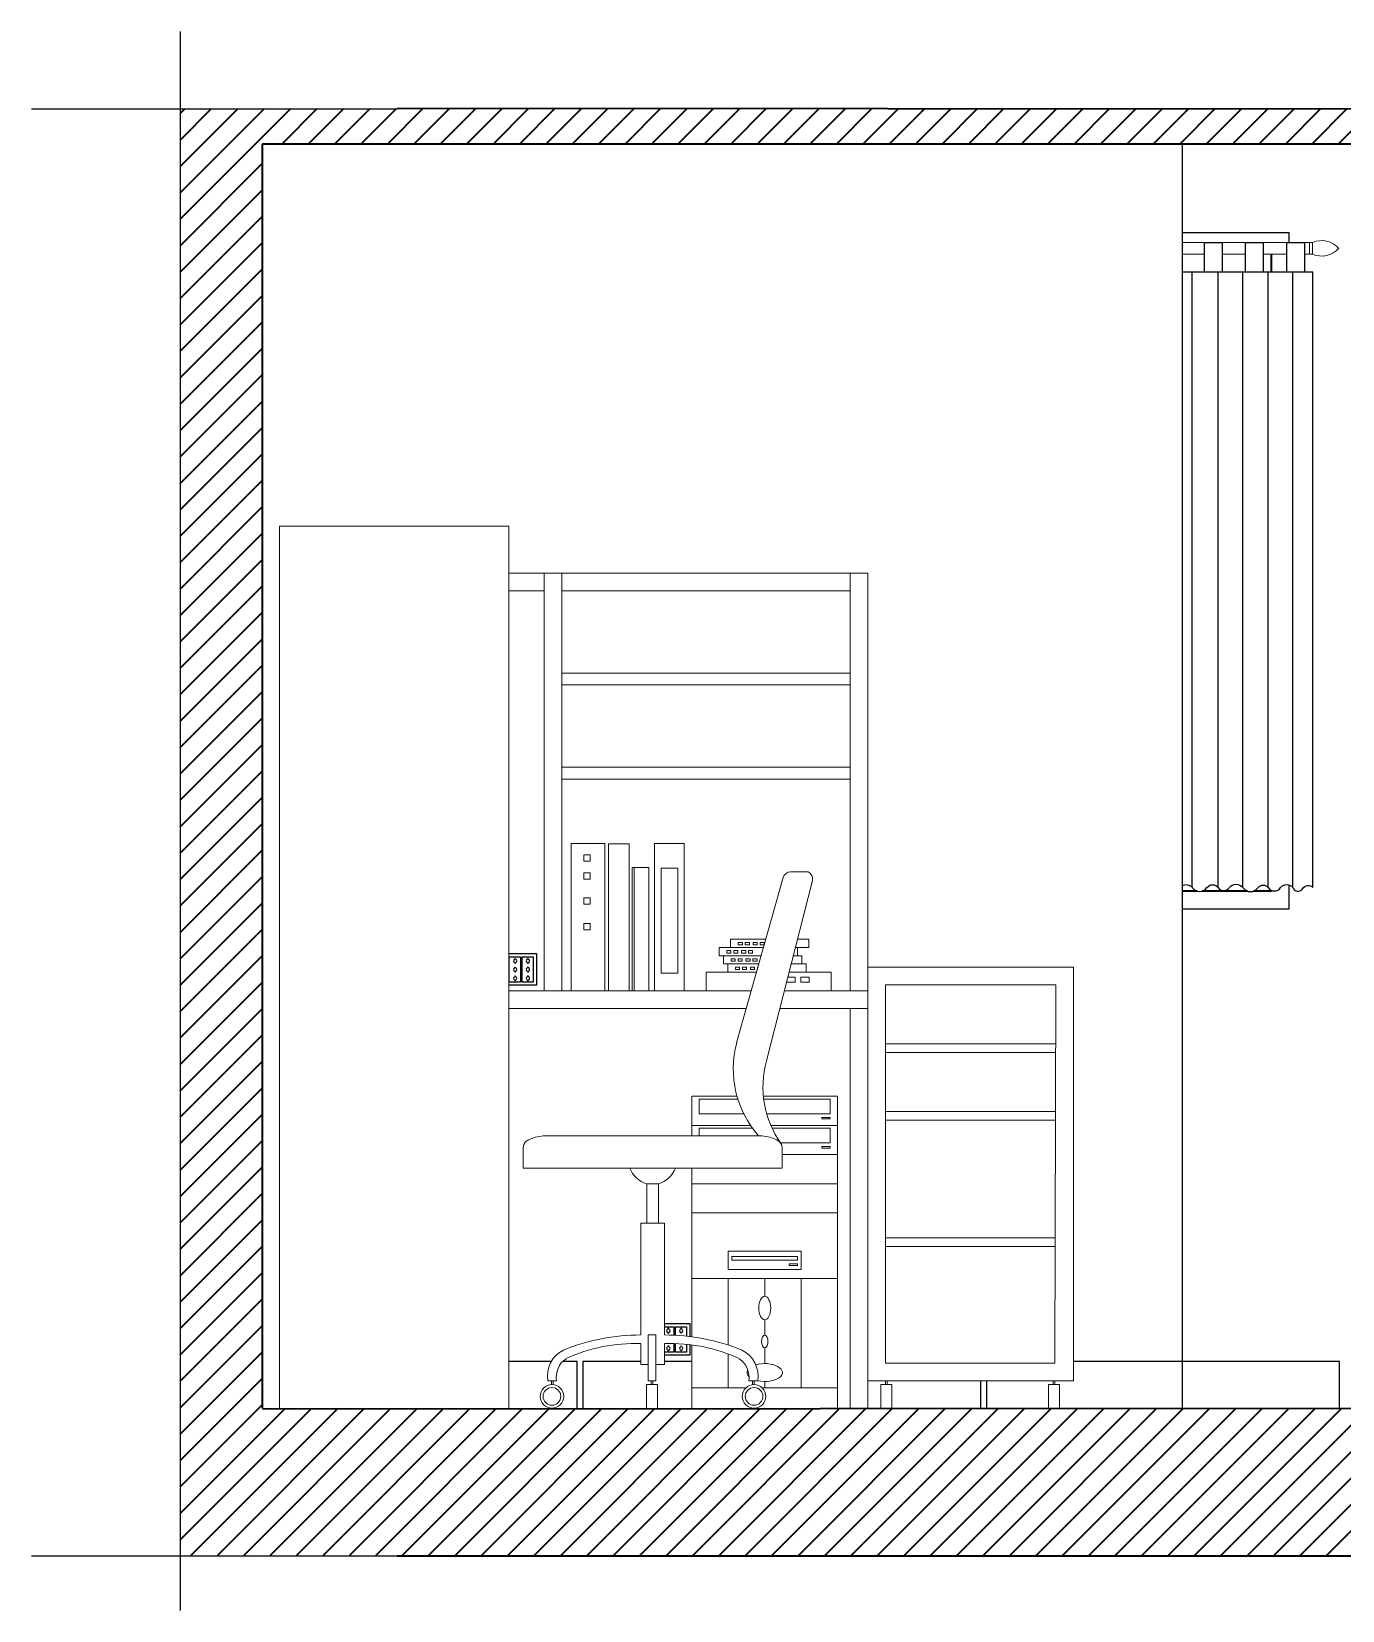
# Model space of a CAD drawing. Header units: millimetres. Extents: x 743 to 1845, y 1149 to 2111.
# Drawn here: x 742.9 to 965.7, y 1842.7 to 2111.1 of the extents above; entities that cross this region are included whole.
import ezdxf

# ---------------------------------------------------------------- set-up
doc = ezdxf.new("R2010")
doc.units = ezdxf.units.MM
for name, color, linetype, lineweight in [('arredo', 8, 'Continuous', 18), ('finestre', 130, 'Continuous', 35), ('MURI', 7, 'Continuous', 35), ('muri sottili', 161, 'Continuous', 25)]:
    doc.layers.add(name, color=color, linetype=linetype, lineweight=lineweight)
for name, color, linetype in [('IMPIANTO', 2, 'Continuous'), ('linee tratteggio', 6, 'Continuous'), ('pavimento', 51, 'Continuous'), ('tessuti', 31, 'Continuous')]:
    doc.layers.add(name, color=color, linetype=linetype)

msp = doc.modelspace()

# ---------------------------------------------------------------- hatches: boundary and pattern name
at = {"layer": 'MURI'}
h = msp.add_hatch(dxfattribs=at)
h.set_pattern_fill('ANSI31', color=256)
h.paths.add_polyline_path([(1082.12, 2098.07), (1068.12, 2098.07), (768.12, 2098.07), (768.12, 1852.14), (1082.12, 1852.14)])
h.paths.add_polyline_path([(782.12, 2092.08), (968.34, 2092.08), (1068.12, 2092.08), (1068.12, 1877.14), (948.42, 1877.06), (782.12, 1877.12)], flags=16)
h.paths.add_polyline_path([(824.02, 2019.07), (885.02, 2019.07), (885.02, 1952.07), (920.02, 1952.07), (920.02, 1885.06), (938.5, 1885.06), (938.5, 2076.97), (956.67, 2076.97), (956.67, 1962.02), (938.5, 1962.02), (938.5, 1885.06), (920.02, 1885.06), (920.02, 1881.75), (916.85, 1881.75), (916.85, 1881.11), (916.55, 1881.11), (916.55, 1881.75), (888.35, 1881.75), (888.35, 1881.11), (888.05, 1881.11), (888.05, 1881.75), (885.02, 1881.75), (885.02, 1884.75), (885.02, 1945.07), (870.09, 1945.07), (867.8, 1936.16, 0.092092), (867.28, 1930.14), (879.9, 1930.14), (879.9, 1880.56), (867.07, 1880.56, -0.206257), (867.7, 1879.11, -1), (863.7, 1879.11, -0.206257), (864.32, 1880.56), (855.11, 1880.56), (855.11, 1885.06), (850.45, 1885.06), (850.45, 1884.53), (848.98, 1884.53), (848.98, 1881.75), (848.51, 1881.75), (848.51, 1881.11), (848.21, 1881.11), (848.21, 1881.75), (847.72, 1881.75), (847.72, 1884.53), (846.45, 1884.53), (846.45, 1888.07, 0.11959), (833.73, 1885.52, 0.29308), (832.13, 1881.75), (831.54, 1881.75), (831.54, 1881.1, -0.385447), (833.34, 1879.11, -1), (829.34, 1879.11, -0.399359), (831.24, 1881.11), (831.24, 1881.75), (830.65, 1881.75, -0.178788), (831.22, 1885.06), (824.02, 1885.06), (824.02, 1948.07)], flags=0)
edge = h.paths.add_edge_path(flags=0)
edge.add_ellipse((851.12, 1887.28), major_axis=(0, 0.408), ratio=0.372094, start_angle=310.5764, end_angle=409.2284, ccw=False)
edge.add_ellipse((851.12, 1887.28), major_axis=(0, 0.408), ratio=0.372094, start_angle=489.6077, end_angle=590.5876, ccw=False)
edge.add_line((850.92, 1886.63), (851.32, 1886.63))
edge.add_ellipse((851.12, 1887.28), major_axis=(0, 0.408), ratio=0.372094, start_angle=489.6077, end_angle=590.5876, ccw=False)
edge = h.paths.add_edge_path(flags=0)
edge.add_line((833.02, 1948.07), (833.02, 2016.07))
edge.add_line((833.02, 2016.07), (882.02, 2016.07))
edge.add_line((882.02, 2016.07), (882.02, 1984.07))
edge.add_line((882.02, 1984.07), (833.02, 1984.07))
edge.add_line((833.02, 1984.07), (833.02, 1950.07))
edge.add_line((833.02, 1950.07), (833.02, 1948.07))
edge.add_line((833.02, 1948.07), (834.58, 1948.07))
edge.add_line((834.58, 1948.07), (834.58, 1973.1))
edge.add_line((834.58, 1973.1), (840.35, 1973.1))
edge.add_line((840.35, 1973.1), (840.35, 1948.07))
edge.add_line((840.35, 1948.07), (840.96, 1948.07))
edge.add_line((840.96, 1948.07), (840.96, 1973.06))
edge.add_line((840.96, 1973.06), (843.39, 1973.06))
edge.add_line((843.39, 1973.06), (844.46, 1973.06))
edge.add_line((844.46, 1973.06), (844.46, 1948.07))
edge.add_line((844.46, 1948.07), (844.97, 1948.07))
edge.add_line((844.97, 1948.07), (844.97, 1969.01))
edge.add_line((844.97, 1969.01), (847.81, 1969.01))
edge.add_line((847.81, 1969.01), (847.81, 1948.07))
edge.add_line((847.81, 1948.07), (848.77, 1948.07))
edge.add_line((848.77, 1948.07), (848.77, 1973.08))
edge.add_line((848.77, 1973.08), (853.81, 1973.08))
edge.add_line((853.81, 1973.08), (853.81, 1948.07))
edge.add_line((853.81, 1948.07), (857.53, 1948.07))
edge.add_line((857.53, 1948.07), (857.53, 1951.24))
edge.add_line((857.53, 1951.24), (861.24, 1951.24))
edge.add_line((861.24, 1951.24), (861.24, 1952.63))
edge.add_line((861.24, 1952.63), (860.49, 1952.63))
edge.add_line((860.49, 1952.63), (860.49, 1954.03))
edge.add_line((860.49, 1954.03), (859.75, 1954.03))
edge.add_line((859.75, 1954.03), (859.75, 1955.42))
edge.add_line((859.75, 1955.42), (861.7, 1955.42))
edge.add_line((861.7, 1955.42), (861.7, 1956.82))
edge.add_line((861.7, 1956.82), (867.69, 1956.82))
edge.add_line((867.69, 1956.82), (866.26, 1951.7))
edge.add_line((866.26, 1951.7), (866.26, 1951.24))
edge.add_line((866.26, 1951.24), (866.13, 1951.24))
edge.add_line((866.13, 1951.24), (862.74, 1939.19))
edge.add_arc((879.22, 1934.76), 17.06, 164.9387, 221.6202)
edge.add_spline(control_points=[(866.47, 1923.42), (867.66, 1923.42), (869.49, 1923.09), (870.18, 1922.21)], knot_values=[0.131705, 0.131705, 0.131705, 0.131705, 35.734275, 35.734275, 35.734275, 35.734275], degree=3, periodic=0)
edge.add_line((870.18, 1922.21), (870.32, 1922.21))
edge.add_spline(control_points=[(870.18, 1922.21), (870.35, 1921.98), (870.45, 1921.72), (870.45, 1921.42)], knot_values=[35.734275, 35.734275, 35.734275, 35.734275, 44.72136, 44.72136, 44.72136, 44.72136], degree=3, periodic=0)
edge.add_line((870.45, 1921.42), (870.45, 1917.92))
edge.add_line((870.45, 1917.92), (855.11, 1917.92))
edge.add_line((855.11, 1917.92), (855.11, 1899.15))
edge.add_line((855.11, 1899.15), (867.51, 1899.15))
edge.add_line((867.51, 1899.15), (867.51, 1896.14))
edge.add_ellipse((867.51, 1894.13), major_axis=(0, 2.01), ratio=0.507678, start_angle=180, end_angle=360, ccw=False)
edge.add_line((867.51, 1892.12), (867.51, 1889.52))
edge.add_ellipse((867.51, 1888.44), major_axis=(0, 1.08), ratio=0.507678, start_angle=180, end_angle=360, ccw=False)
edge.add_line((867.51, 1887.36), (867.51, 1884.69))
edge.add_ellipse((867.51, 1883.16), major_axis=(-3.01, 0), ratio=0.507678, start_angle=450, end_angle=630, ccw=False)
edge.add_ellipse((867.51, 1883.16), major_axis=(-3.01, 0), ratio=0.507678, start_angle=427.4683, end_angle=450, ccw=False)
edge.add_line((866.36, 1881.75), (864.78, 1881.75))
edge.add_arc((861.04, 1882.38), 3.8, 350.4154, 361.1804)
edge.add_ellipse((867.51, 1883.16), major_axis=(-3.01, 0), ratio=0.507678, start_angle=342.9096, end_angle=387.375, ccw=False)
edge.add_arc((861.04, 1882.38), 3.8, 18.9235, 55.7547)
edge.add_arc((851.56, 1860.59), 27.51, 65.0239, 84.4402)
edge.add_line((854.22, 1887.96), (854.22, 1886.63))
edge.add_line((854.22, 1886.63), (852.32, 1886.63))
edge.add_line((852.32, 1886.63), (852.32, 1888.08))
edge.add_arc((851.56, 1860.59), 27.51, 65.0239, 88.4047, ccw=False)
edge.add_arc((861.04, 1882.38), 3.8, -9.5846, 55.7547, ccw=False)
edge.add_line((864.78, 1881.75), (865.21, 1881.75))
edge.add_line((865.21, 1881.75), (865.74, 1881.75))
edge.add_line((865.74, 1881.75), (866.35, 1881.75))
edge.add_arc((861.31, 1882.45), 5.09, 352.1065, 423.2188)
edge.add_arc((850.58, 1855.15), 34.4, 67.7484, 90.2127)
edge.add_line((850.45, 1889.55), (850.45, 1908.53))
edge.add_line((850.45, 1908.53), (847.45, 1908.53))
edge.add_line((847.45, 1908.53), (847.45, 1915.26))
edge.add_arc((848.74, 1919.52), 4.45, 200.9929, 253.1305, ccw=False)
edge.add_line((844.59, 1917.92), (826.45, 1917.92))
edge.add_line((826.45, 1917.92), (826.45, 1921.42))
edge.add_spline(control_points=[(826.45, 1921.42), (826.45, 1922.91), (828.96, 1923.42), (830.45, 1923.42)], knot_values=[0, 0, 0, 0, 44.72136, 44.72136, 44.72136, 44.72136], degree=3, periodic=0)
edge.add_line((830.45, 1923.42), (855.11, 1923.42))
edge.add_line((855.11, 1923.42), (855.11, 1930.14))
edge.add_line((855.11, 1930.14), (862.8, 1930.14))
edge.add_arc((879.22, 1934.76), 17.06, 164.9387, 195.702, ccw=False)
edge.add_line((862.74, 1939.19), (865.24, 1948.07))
edge.add_line((865.24, 1948.07), (857.53, 1948.07))
edge.add_line((857.53, 1948.07), (833.02, 1948.07))
h.paths.add_polyline_path([(836.74, 1971.16), (837.82, 1971.16), (837.82, 1970.08), (836.74, 1970.08)], flags=0)
h.paths.add_polyline_path([(836.74, 1968.11), (837.82, 1968.11), (837.82, 1967.03), (836.74, 1967.03)], flags=0)
h.paths.add_polyline_path([(836.74, 1963.88), (837.82, 1963.88), (837.82, 1962.8), (836.74, 1962.8)], flags=0)
h.paths.add_polyline_path([(824.08, 1953.83), (825.98, 1953.83), (828.17, 1953.83), (828.17, 1949.52), (826.27, 1949.52), (824.08, 1949.52)], flags=0)
edge = h.paths.add_edge_path(flags=0)
edge.add_ellipse((825.07, 1953.15), major_axis=(0, 0.408), ratio=0.372094, start_angle=310.5764, end_angle=409.2284, ccw=False)
edge.add_ellipse((825.07, 1953.15), major_axis=(0, 0.408), ratio=0.372094, start_angle=489.6077, end_angle=590.5876, ccw=False)
edge.add_ellipse((825.07, 1951.68), major_axis=(0, 0.408), ratio=0.372094, start_angle=310.5764, end_angle=409.2284, ccw=False)
edge.add_ellipse((825.07, 1951.68), major_axis=(0, 0.408), ratio=0.372094, start_angle=489.6077, end_angle=590.5876, ccw=False)
edge.add_ellipse((825.07, 1950.18), major_axis=(0, 0.408), ratio=0.372094, start_angle=310.5764, end_angle=409.2284, ccw=False)
edge.add_ellipse((825.07, 1950.18), major_axis=(0, 0.408), ratio=0.372094, start_angle=489.6077, end_angle=590.5876, ccw=False)
edge.add_ellipse((825.07, 1950.18), major_axis=(0, 0.408), ratio=0.372094, start_angle=310.5764, end_angle=409.2284, ccw=False)
edge.add_ellipse((825.07, 1951.68), major_axis=(0, 0.408), ratio=0.372094, start_angle=489.6077, end_angle=590.5876, ccw=False)
edge.add_ellipse((825.07, 1951.68), major_axis=(0, 0.408), ratio=0.372094, start_angle=310.5764, end_angle=409.2284, ccw=False)
edge.add_ellipse((825.07, 1953.15), major_axis=(0, 0.408), ratio=0.372094, start_angle=489.6077, end_angle=590.5876, ccw=False)
h.paths.add_polyline_path([(824.95, 1953.42, -0.991677), (825.18, 1952.89, -1.008393)], flags=0)
h.paths.add_polyline_path([(836.74, 1959.49), (837.82, 1959.49), (837.82, 1958.41), (836.74, 1958.41)], flags=0)
h.paths.add_polyline_path([(849.88, 1968.92), (852.71, 1968.92), (852.71, 1951.06), (849.88, 1951.06)], flags=0)
edge = h.paths.add_edge_path(flags=0)
edge.add_ellipse((827.26, 1953.15), major_axis=(0, 0.408), ratio=0.372094, start_angle=310.5764, end_angle=409.2284, ccw=False)
edge.add_ellipse((827.26, 1953.15), major_axis=(0, 0.408), ratio=0.372094, start_angle=489.6077, end_angle=590.5876, ccw=False)
edge.add_ellipse((827.26, 1951.68), major_axis=(0, 0.408), ratio=0.372094, start_angle=310.5764, end_angle=409.2284, ccw=False)
edge.add_ellipse((827.26, 1951.68), major_axis=(0, 0.408), ratio=0.372094, start_angle=489.6077, end_angle=590.5876, ccw=False)
edge.add_ellipse((827.26, 1950.18), major_axis=(0, 0.408), ratio=0.372094, start_angle=310.5764, end_angle=409.2284, ccw=False)
edge.add_ellipse((827.26, 1950.18), major_axis=(0, 0.408), ratio=0.372094, start_angle=489.6077, end_angle=590.5876, ccw=False)
edge.add_ellipse((827.26, 1950.18), major_axis=(0, 0.408), ratio=0.372094, start_angle=310.5764, end_angle=409.2284, ccw=False)
edge.add_ellipse((827.26, 1951.68), major_axis=(0, 0.408), ratio=0.372094, start_angle=489.6077, end_angle=590.5876, ccw=False)
edge.add_ellipse((827.26, 1951.68), major_axis=(0, 0.408), ratio=0.372094, start_angle=310.5764, end_angle=409.2284, ccw=False)
edge.add_ellipse((827.26, 1953.15), major_axis=(0, 0.408), ratio=0.372094, start_angle=489.6077, end_angle=590.5876, ccw=False)
h.paths.add_polyline_path([(827.14, 1953.42, -0.991677), (827.37, 1952.89, -1.008393)], flags=0)
h.paths.add_polyline_path([(824.95, 1951.95, -0.991677), (825.18, 1951.43, -1.008393)], flags=0)
h.paths.add_polyline_path([(827.14, 1951.95, -0.991677), (827.37, 1951.43, -1.008393)], flags=0)
h.paths.add_polyline_path([(824.95, 1950.44, -0.991677), (825.18, 1949.92, -1.008393)], flags=0)
h.paths.add_polyline_path([(827.14, 1950.44, -0.991677), (827.37, 1949.92, -1.008393)], flags=0)
h.paths.add_polyline_path([(861.06, 1954.9), (861.76, 1954.9), (861.76, 1954.03), (862.25, 1954.03), (862.25, 1954.9), (862.95, 1954.9), (862.95, 1954.03), (863.58, 1954.03), (863.58, 1954.9), (864.28, 1954.9), (864.28, 1954.03), (864.77, 1954.03), (864.77, 1954.9), (865.46, 1954.9), (865.46, 1954.03), (861.06, 1954.03)], flags=0)
h.paths.add_polyline_path([(863.02, 1955.42), (863.02, 1956.3), (863.72, 1956.3), (863.72, 1955.42), (864.21, 1955.42), (864.21, 1956.3), (864.9, 1956.3), (864.9, 1955.42), (865.53, 1955.42), (865.53, 1956.3), (866.23, 1956.3), (866.23, 1955.42), (866.72, 1955.42), (866.72, 1956.3), (867.42, 1956.3), (867.42, 1955.42)], flags=0)
h.paths.add_polyline_path([(861.81, 1953.51), (862.51, 1953.51), (862.51, 1952.63), (863, 1952.63), (863, 1953.51), (863.69, 1953.51), (863.69, 1952.63), (864.32, 1952.63), (864.32, 1953.51), (865.02, 1953.51), (865.02, 1952.63), (865.51, 1952.63), (865.51, 1953.51), (866.21, 1953.51), (866.21, 1952.63), (861.81, 1952.63)], flags=0)
h.paths.add_polyline_path([(862.55, 1952.11), (863.25, 1952.11), (863.25, 1951.69), (862.55, 1951.69)], flags=0)
h.paths.add_polyline_path([(863.74, 1952.11), (864.44, 1952.11), (864.44, 1951.69), (863.74, 1951.69)], flags=0)
h.paths.add_polyline_path([(865.07, 1952.11), (865.77, 1952.11), (865.77, 1951.24), (865.07, 1951.24)], flags=0)
h.paths.add_polyline_path([(873.65, 1950.41), (875.08, 1950.41), (875.08, 1949.55), (873.65, 1949.55)], flags=0)
h.paths.add_polyline_path([(888.02, 1949.07), (917.02, 1949.07), (916.85, 1884.75), (888.02, 1884.75)], flags=0)
h.paths.add_polyline_path([(877.21, 1926.54), (878.66, 1926.54), (878.66, 1926.29), (877.21, 1926.29)], flags=0)
h.paths.add_polyline_path([(877.21, 1921.58), (878.66, 1921.58), (878.66, 1921.33), (877.21, 1921.33)], flags=0)
h.paths.add_polyline_path([(861.31, 1903.8), (873.7, 1903.8), (873.7, 1900.7), (861.31, 1900.7)], flags=0)
h.paths.add_polyline_path([(861.93, 1902.87), (873.08, 1902.87), (873.08, 1902.25), (861.93, 1902.25)], flags=0)
edge = h.paths.add_edge_path(flags=0)
edge.add_ellipse((853.31, 1890.26), major_axis=(0, 0.408), ratio=0.372094, start_angle=489.6077, end_angle=590.5876, ccw=False)
edge.add_ellipse((853.31, 1890.26), major_axis=(0, 0.408), ratio=0.372094, start_angle=310.5764, end_angle=409.2284, ccw=False)
edge.add_line((853.53, 1890.93), (853.09, 1890.93))
edge.add_ellipse((853.31, 1890.26), major_axis=(0, 0.408), ratio=0.372094, start_angle=310.5764, end_angle=409.2284, ccw=False)
edge = h.paths.add_edge_path(flags=0)
edge.add_ellipse((851.12, 1890.26), major_axis=(0, 0.408), ratio=0.372094, start_angle=489.6077, end_angle=590.5876, ccw=False)
edge.add_ellipse((851.12, 1890.26), major_axis=(0, 0.408), ratio=0.372094, start_angle=310.5764, end_angle=409.2284, ccw=False)
edge.add_line((851.34, 1890.93), (850.9, 1890.93))
edge.add_ellipse((851.12, 1890.26), major_axis=(0, 0.408), ratio=0.372094, start_angle=310.5764, end_angle=409.2284, ccw=False)
h.paths.add_polyline_path([(871.64, 1901.63), (873.08, 1901.63), (873.08, 1901.38), (871.64, 1901.38)], flags=0)
h.paths.add_polyline_path([(851, 1890.52, -0.991677), (851.24, 1890, -1.008393)], flags=0)
h.paths.add_polyline_path([(853.19, 1890.52, -0.991677), (853.43, 1890, -1.008393)], flags=0)
h.paths.add_polyline_path([(832.84, 1879.11, -1), (829.84, 1879.11, -1)], flags=0)
h.paths.add_polyline_path([(851, 1887.55, -0.991677), (851.24, 1887.02, -1.008393)], flags=0)
edge = h.paths.add_edge_path(flags=0)
edge.add_ellipse((853.31, 1887.28), major_axis=(0, 0.408), ratio=0.372094, start_angle=310.5764, end_angle=409.2284, ccw=False)
edge.add_ellipse((853.31, 1887.28), major_axis=(0, 0.408), ratio=0.372094, start_angle=489.6077, end_angle=590.5876, ccw=False)
h.paths.add_polyline_path([(853.19, 1887.55, -0.991677), (853.43, 1887.02, -1.008393)], flags=0)
h.paths.add_polyline_path([(867.2, 1879.11, -1), (864.2, 1879.11, -1)], flags=0)
h.paths.add_polyline_path([(997.12, 1892.13), (997.12, 1896.63), (1067.12, 1896.63), (1067.12, 1892.13), (1001.62, 1892.13), (1001.62, 1877.13), (997.12, 1877.13)], flags=0)

# ---------------------------------------------------------------- linework, layer by layer
at = {"layer": 'arredo'}
for p, q in [((938.5, 2075.29), (960.12, 2075.29)), ((960.12, 2075.29), (960.12, 2073.29)), ((960.12, 2075.29), (960.62, 2075.29)), ((960.62, 2075.29), (960.62, 2073.29)), ((942.27, 2073.29), (938.5, 2073.29)), ((949.27, 2073.29), (945.27, 2073.29)), ((956.27, 2073.29), (952.27, 2073.29)), ((959.27, 2073.29), (960.12, 2073.29)), ((960.62, 2073.29), (960.12, 2073.29)), ((785.02, 2022.07), (785.02, 2027.07)), ((785.02, 2027.07), (824.02, 2027.07)), ((824.02, 2027.07), (824.02, 1948.07)), ((785.02, 2022.07), (785.02, 2019.07)), ((785.02, 1877.12), (785.02, 2019.07)), ((885.02, 2019.07), (824.02, 2019.07)), ((830.02, 2019.07), (830.02, 1948.07)), ((833.02, 2019.07), (833.02, 1948.07)), ((882.02, 1948.07), (882.02, 2019.07)), ((885.02, 1877.07), (885.02, 2019.07)), ((830.02, 2016.07), (824.02, 2016.07)), ((882.02, 2016.07), (833.02, 2016.07)), ((882.02, 2002.07), (833.02, 2002.07)), ((833.02, 1986.07), (833.02, 2000.07)), ((833.02, 2000.07), (882.02, 2000.07)), ((833.02, 1984.07), (833.02, 1986.07)), ((833.02, 1986.07), (882.02, 1986.07)), ((833.02, 1950.07), (833.02, 1984.07)), ((833.02, 1984.07), (882.02, 1984.07)), ((834.58, 1973.1), (840.35, 1973.1)), ((834.58, 1948.07), (834.58, 1973.1)), ((840.35, 1973.1), (840.35, 1948.07)), ((840.96, 1973.06), (843.39, 1973.06)), ((840.96, 1948.07), (840.96, 1973.06)), ((842.03, 1973.06), (844.46, 1973.06)), ((844.46, 1973.06), (844.46, 1948.07)), ((848.77, 1973.08), (853.81, 1973.08)), ((848.77, 1948.07), (848.77, 1973.08)), ((853.81, 1973.08), (853.81, 1948.07)), ((836.74, 1970.08), (836.74, 1971.16)), ((836.74, 1971.16), (837.82, 1971.16)), ((837.82, 1971.16), (837.82, 1970.08)), ((837.82, 1970.08), (836.74, 1970.08)), ((836.74, 1967.03), (836.74, 1968.11)), ((836.74, 1968.11), (837.82, 1968.11)), ((837.82, 1968.11), (837.82, 1967.03)), ((844.97, 1969.01), (847.81, 1969.01)), ((844.97, 1948.07), (844.97, 1969.01)), ((845.29, 1969.01), (847.71, 1969.01)), ((845.29, 1948.07), (845.29, 1969.01)), ((847.81, 1969.01), (847.81, 1948.07)), ((849.88, 1968.92), (852.71, 1968.92)), ((849.88, 1951.06), (849.88, 1968.92)), ((852.71, 1968.92), (852.71, 1951.06)), ((874.91, 1968.29), (871.91, 1968.29)), ((837.82, 1967.03), (836.74, 1967.03)), ((870.64, 1967.33), (862.74, 1939.19)), ((867.8, 1936.16), (875.66, 1966.82)), ((836.74, 1962.8), (836.74, 1963.88)), ((836.74, 1963.88), (837.82, 1963.88)), ((837.82, 1962.8), (836.74, 1962.8)), ((837.82, 1963.88), (837.82, 1962.8)), ((836.74, 1958.41), (836.74, 1959.49)), ((836.74, 1959.49), (837.82, 1959.49)), ((837.82, 1958.41), (836.74, 1958.41)), ((837.82, 1959.49), (837.82, 1958.41)), ((859.75, 1955.42), (859.75, 1954.03)), ((867.3, 1955.42), (859.75, 1955.42)), ((861.7, 1956.82), (861.7, 1955.42)), ((867.69, 1956.82), (861.7, 1956.82)), ((861.7, 1955.42), (867.3, 1955.42)), ((873.06, 1955.42), (872.74, 1955.42)), ((872.74, 1955.42), (875.02, 1955.42)), ((873.06, 1954.03), (873.06, 1955.42)), ((875.02, 1956.82), (873.1, 1956.82)), ((875.02, 1955.42), (875.02, 1956.82)), ((859.75, 1954.03), (866.91, 1954.03)), ((860.49, 1954.03), (860.49, 1952.63)), ((866.91, 1954.03), (860.49, 1954.03)), ((860.49, 1952.63), (866.52, 1952.63)), ((861.24, 1952.63), (861.24, 1951.24)), ((866.52, 1952.63), (861.24, 1952.63)), ((874.55, 1952.63), (872.03, 1952.63)), ((872.03, 1952.63), (873.81, 1952.63)), ((873.81, 1954.03), (872.38, 1954.03)), ((872.38, 1954.03), (873.06, 1954.03)), ((873.81, 1952.63), (873.81, 1954.03)), ((874.55, 1951.24), (874.55, 1952.63)), ((885.02, 1881.75), (885.02, 1952.07)), ((885.02, 1952.07), (920.02, 1952.07)), ((920.02, 1952.07), (920.02, 1881.75)), ((852.71, 1951.06), (849.88, 1951.06)), ((857.53, 1951.24), (857.53, 1948.07)), ((865.39, 1951.24), (857.53, 1951.24)), ((861.24, 1951.24), (866.13, 1951.24)), ((865.39, 1951.24), (866.13, 1951.24)), ((871.67, 1951.24), (874.55, 1951.24)), ((871.67, 1951.24), (878.79, 1951.24)), ((878.79, 1951.24), (878.79, 1948.07)), ((888.02, 1884.75), (888.02, 1949.07)), ((888.02, 1949.07), (917.02, 1949.07)), ((917.02, 1949.07), (916.85, 1884.75)), ((824.02, 1877.07), (824.02, 1948.07)), ((824.02, 1948.07), (865.24, 1948.07)), ((840.35, 1948.07), (834.58, 1948.07)), ((843.39, 1948.07), (840.96, 1948.07)), ((844.46, 1948.07), (842.03, 1948.07)), ((847.81, 1948.07), (844.97, 1948.07)), ((847.71, 1948.07), (845.29, 1948.07)), ((853.81, 1948.07), (848.77, 1948.07)), ((857.53, 1948.07), (865.24, 1948.07)), ((870.86, 1948.07), (885.02, 1948.07)), ((878.79, 1948.07), (870.86, 1948.07)), ((864.39, 1945.07), (824.02, 1945.07)), ((885.02, 1945.07), (870.09, 1945.07)), ((882.02, 1945.07), (882.02, 1877.07)), ((888.02, 1939.07), (916.99, 1939.07)), ((916.99, 1937.57), (888.02, 1937.57)), ((855.11, 1930.14), (862.8, 1930.14)), ((855.11, 1923.42), (855.11, 1930.14)), ((867.28, 1930.14), (879.9, 1930.14)), ((879.9, 1877.09), (879.9, 1930.14)), ((856.35, 1929.64), (862.94, 1929.64)), ((856.35, 1927.16), (856.35, 1929.64)), ((867.34, 1929.64), (878.66, 1929.64)), ((878.66, 1927.16), (878.66, 1929.64)), ((888.02, 1927.57), (916.96, 1927.57)), ((855.11, 1925.18), (865.1, 1925.18)), ((856.35, 1927.16), (863.94, 1927.16)), ((856.35, 1924.69), (865.45, 1924.69)), ((856.35, 1923.42), (856.35, 1924.69)), ((867.85, 1927.16), (878.66, 1927.16)), ((868.56, 1925.18), (879.9, 1925.18)), ((868.78, 1924.69), (878.66, 1924.69)), ((878.66, 1926.54), (877.21, 1926.54)), ((877.21, 1926.54), (877.21, 1926.29)), ((878.66, 1926.29), (877.21, 1926.29)), ((878.66, 1926.54), (878.66, 1926.29)), ((878.66, 1922.21), (878.66, 1924.69)), ((916.96, 1926.07), (888.02, 1926.07)), ((830.45, 1923.42), (866.45, 1923.42)), ((870.18, 1922.21), (878.66, 1922.21)), ((826.45, 1921.42), (826.45, 1917.92)), ((870.45, 1917.92), (870.45, 1921.42)), ((870.45, 1920.22), (879.9, 1920.22)), ((878.66, 1921.58), (877.21, 1921.58)), ((877.21, 1921.58), (877.21, 1921.33)), ((878.66, 1921.33), (877.21, 1921.33)), ((878.66, 1921.58), (878.66, 1921.33)), ((870.45, 1917.92), (826.45, 1917.92)), ((826.45, 1917.92), (828.95, 1917.92)), ((826.45, 1917.92), (846.45, 1917.92)), ((846.45, 1917.92), (850.45, 1917.92)), ((855.11, 1889.25), (855.11, 1917.92)), ((847.45, 1908.53), (847.45, 1915.26)), ((847.45, 1915.26), (849.45, 1915.26)), ((849.45, 1915.26), (849.45, 1908.53)), ((855.11, 1915.27), (879.9, 1915.27)), ((846.45, 1908.53), (846.45, 1889.55)), ((846.45, 1908.53), (850.45, 1908.53)), ((846.45, 1908.53), (848.45, 1908.53)), ((846.45, 1908.53), (847.45, 1908.53)), ((850.45, 1908.53), (850.45, 1889.55)), ((855.11, 1910.31), (879.9, 1910.31)), ((888.02, 1906.07), (916.91, 1906.07)), ((861.31, 1903.8), (861.31, 1900.7)), ((861.31, 1903.8), (873.7, 1903.8)), ((873.7, 1903.8), (873.7, 1900.7)), ((916.91, 1904.57), (888.02, 1904.57)), ((861.31, 1900.7), (873.7, 1900.7)), ((861.93, 1902.87), (873.08, 1902.87)), ((861.93, 1902.87), (861.93, 1902.25)), ((861.93, 1902.25), (873.08, 1902.25)), ((873.08, 1901.63), (871.64, 1901.63)), ((871.64, 1901.63), (871.64, 1901.38)), ((873.08, 1901.38), (871.64, 1901.38)), ((873.08, 1902.87), (873.08, 1902.25)), ((873.08, 1901.63), (873.08, 1901.38)), ((855.11, 1899.15), (879.9, 1899.15)), ((861.31, 1899.15), (861.31, 1887.83)), ((864.89, 1899.15), (864.89, 1899.15)), ((867.51, 1899.15), (867.51, 1896.14)), ((873.7, 1899.15), (873.7, 1880.56)), ((867.51, 1892.12), (867.51, 1889.52)), ((846.45, 1888.07), (846.45, 1884.53)), ((847.72, 1881.75), (847.72, 1889.55)), ((847.72, 1889.55), (848.98, 1889.55)), ((848.98, 1889.55), (848.98, 1881.75)), ((850.45, 1888.07), (850.45, 1884.53)), ((855.11, 1877.09), (855.11, 1887.86)), ((867.51, 1887.36), (867.51, 1884.69)), ((847.72, 1884.53), (846.45, 1884.53)), ((850.45, 1884.53), (848.98, 1884.53)), ((861.31, 1886.31), (861.31, 1880.56)), ((885.02, 1881.75), (885.02, 1884.75)), ((916.85, 1884.75), (888.02, 1884.75)), ((916.85, 1884.75), (916.85, 1884.75)), ((830.65, 1881.75), (832.13, 1881.75)), ((831.54, 1881.75), (831.24, 1881.75)), ((831.24, 1881.75), (831.24, 1881.1)), ((831.54, 1881.75), (831.54, 1881.11)), ((848.98, 1881.75), (847.72, 1881.75)), ((848.21, 1881.75), (848.21, 1881.11)), ((848.51, 1881.11), (848.51, 1881.75)), ((866.35, 1881.75), (864.78, 1881.75)), ((864.78, 1881.75), (865.21, 1881.75)), ((865.44, 1881.75), (865.44, 1881.1)), ((865.44, 1881.75), (865.74, 1881.75)), ((865.74, 1881.75), (865.74, 1881.11)), ((920.02, 1881.75), (885.02, 1881.75)), ((888.05, 1881.75), (888.05, 1881.11)), ((888.35, 1881.11), (888.35, 1881.75)), ((916.55, 1881.75), (916.55, 1881.11)), ((916.85, 1881.11), (916.85, 1881.75)), ((847.42, 1881.11), (849.28, 1881.11)), ((847.42, 1877.05), (847.42, 1881.11)), ((848.21, 1881.11), (848.51, 1881.11)), ((849.28, 1881.11), (849.28, 1877.05)), ((864.32, 1880.56), (855.11, 1880.56)), ((867.07, 1880.56), (879.9, 1880.56)), ((867.51, 1881.64), (867.51, 1880.56)), ((887.27, 1881.11), (889.13, 1881.11)), ((887.27, 1877.05), (887.27, 1881.11)), ((888.05, 1881.11), (888.35, 1881.11)), ((889.13, 1881.11), (889.13, 1877.05)), ((915.76, 1881.11), (917.62, 1881.11)), ((915.76, 1877.05), (915.76, 1881.11)), ((916.55, 1881.11), (916.85, 1881.11)), ((917.62, 1881.11), (917.62, 1877.05))]:
    msp.add_line(p, q, dxfattribs=at)
for points in [[(861.06, 1954.9), (861.06, 1954.48), (861.76, 1954.48), (861.76, 1954.9)], [(862.25, 1954.9), (862.25, 1954.48), (862.95, 1954.48), (862.95, 1954.9)], [(863.02, 1956.3), (863.02, 1955.88), (863.72, 1955.88), (863.72, 1956.3)], [(863.58, 1954.9), (863.58, 1954.48), (864.28, 1954.48), (864.28, 1954.9)], [(864.21, 1956.3), (864.21, 1955.88), (864.9, 1955.88), (864.9, 1956.3)], [(864.77, 1954.9), (864.77, 1954.48), (865.46, 1954.48), (865.46, 1954.9)], [(865.53, 1956.3), (865.53, 1955.88), (866.23, 1955.88), (866.23, 1956.3)], [(866.72, 1956.3), (866.72, 1955.88), (867.42, 1955.88), (867.42, 1956.3)], [(861.81, 1953.51), (861.81, 1953.09), (862.51, 1953.09), (862.51, 1953.51)], [(862.55, 1952.11), (862.55, 1951.69), (863.25, 1951.69), (863.25, 1952.11)], [(863, 1953.51), (863, 1953.09), (863.69, 1953.09), (863.69, 1953.51)], [(863.74, 1952.11), (863.74, 1951.69), (864.44, 1951.69), (864.44, 1952.11)], [(864.32, 1953.51), (864.32, 1953.09), (865.02, 1953.09), (865.02, 1953.51)], [(865.07, 1952.11), (865.07, 1951.69), (865.77, 1951.69), (865.77, 1952.11)], [(865.51, 1953.51), (865.51, 1953.09), (866.21, 1953.09), (866.21, 1953.51)], [(875.08, 1950.41), (875.08, 1949.55), (873.65, 1949.55), (873.65, 1950.41)]]:
    msp.add_lwpolyline(points, close=True, dxfattribs=at)
for points in [[(866.37, 1952.11), (866.26, 1952.11), (866.26, 1951.69)], [(871.46, 1950.41), (872.66, 1950.41), (872.66, 1949.55), (871.23, 1949.55)]]:
    msp.add_lwpolyline(points, dxfattribs=at)
for centre, radius in [((831.34, 1879.11), 2), ((831.34, 1879.11), 1.5), ((865.7, 1879.11), 2), ((865.7, 1879.11), 1.5)]:
    msp.add_circle(centre, radius, dxfattribs=at)
for centre, radius, start, end in [((962.18, 2071.63), 3.98, 41.9989, 113.0186), ((962.18, 2076.96), 3.98, 246.9814, 318.0011), ((879.22, 1934.76), 17.06, 164.9387, 221.6202), ((883.76, 1931.74), 16.56, 164.5057, 215.7109), ((848.74, 1919.52), 4.45, 200.9929, 253.1305), ((848.16, 1919.52), 4.45, 286.8695, 339.0071), ((846.32, 1855.15), 34.4, 89.7873, 112.2516), ((845.35, 1860.59), 27.51, 87.6976, 114.9761), ((850.58, 1855.15), 34.4, 67.7484, 90.2127), ((851.56, 1860.59), 27.51, 65.0239, 92.3024), ((835.41, 1882.63), 4.84, 115.8492, 190.5216), ((835.87, 1882.38), 3.8, 124.2453, 189.5846), ((861.04, 1882.38), 3.8, 350.4154, 55.7547), ((861.31, 1882.45), 5.09, 352.1065, 63.2188)]:
    msp.add_arc(centre, radius, start, end, dxfattribs=at)
for centre, major_axis in [((867.51, 1894.13), (0, 2.01)), ((867.51, 1888.44), (0, 1.08))]:
    msp.add_ellipse(centre, major_axis=major_axis, ratio=0.507678, dxfattribs=at)
for start_param, end_param in [(7.460729, 11.528341), (5.984901, 6.76097)]:
    msp.add_ellipse((867.51, 1883.16), major_axis=(-3.01, 0), ratio=0.507678, start_param=start_param, end_param=end_param, dxfattribs=at)
for points in [[(870.64, 1967.33), (870.79, 1967.84), (871.38, 1968.29), (871.91, 1968.29)], [(874.91, 1968.29), (875.39, 1968.07), (875.75, 1967.41), (875.66, 1966.82)], [(826.45, 1921.42), (826.45, 1922.91), (828.96, 1923.42), (830.45, 1923.42)], [(866.45, 1923.42), (867.94, 1923.42), (870.45, 1922.91), (870.45, 1921.42)]]:
    msp.add_open_spline(points, degree=3, dxfattribs=at)
at = {"layer": 'finestre'}
for p, q in [((953.67, 2070.29), (953.67, 2073.29)), ((941.02, 1965.02), (938.5, 1965.02)), ((949.58, 1965.02), (941.89, 1965.02)), ((953.67, 1965.02), (950.63, 1965.02)), ((953.67, 1965.02), (953.67, 1965.15))]:
    msp.add_line(p, q, dxfattribs=at)
at = {"layer": 'IMPIANTO'}
for points in [[(824.02, 1954.38), (828.73, 1954.38), (828.73, 1949.02), (824.02, 1949.02)], [(850.45, 1891.48), (854.78, 1891.48), (854.78, 1889.29)], [(850.45, 1890.93), (852.03, 1890.93), (852.03, 1889.52)], [(852.32, 1889.51), (852.32, 1890.93), (854.22, 1890.93), (854.22, 1889.36)], [(852.03, 1888.09), (852.03, 1886.63), (850.45, 1886.63)], [(854.78, 1887.9), (854.78, 1886.13), (850.45, 1886.13)], [(854.22, 1887.96), (854.22, 1886.63), (852.32, 1886.63), (852.32, 1888.08)]]:
    msp.add_lwpolyline(points, dxfattribs=at)
for points in [[(824.08, 1953.83), (825.98, 1953.83), (825.98, 1949.52), (824.08, 1949.52)], [(826.27, 1953.83), (828.17, 1953.83), (828.17, 1949.52), (826.27, 1949.52)]]:
    msp.add_lwpolyline(points, close=True, dxfattribs=at)
for centre, start, end in [((825.07, 1953.15), 113.3666, 246.2003), ((825.07, 1951.69), 113.3666, 246.2003), ((825.07, 1953.15), 294.3243, 66.1088), ((825.07, 1951.69), 294.3243, 66.1088), ((827.26, 1953.15), 113.3666, 246.2003), ((827.26, 1951.69), 113.3666, 246.2003), ((827.26, 1953.15), 294.3243, 66.1088), ((827.26, 1951.69), 294.3243, 66.1088), ((825.07, 1950.18), 113.3666, 246.2003), ((825.07, 1950.18), 294.3243, 66.1088), ((827.26, 1950.18), 113.3666, 246.2003), ((827.26, 1950.18), 294.3243, 66.1088), ((851.12, 1890.26), 113.3666, 246.2003), ((851.12, 1890.26), 294.3243, 66.1088), ((853.31, 1890.26), 113.3666, 246.2003), ((853.31, 1890.26), 294.3243, 66.1088), ((851.12, 1887.29), 113.3666, 246.2003), ((851.12, 1887.29), 294.3243, 66.1088), ((853.31, 1887.29), 113.3666, 246.2003), ((853.31, 1887.29), 294.3243, 66.1088)]:
    msp.add_arc(centre, 0.287, start, end, dxfattribs=at)
for centre, start_param, end_param in [((825.07, 1953.15), 5.42058, 7.142383), ((825.07, 1953.15), 8.545266, 10.307697), ((825.07, 1951.68), 5.42058, 7.142383), ((827.26, 1953.15), 5.42058, 7.142383), ((827.26, 1953.15), 8.545266, 10.307697), ((827.26, 1951.68), 5.42058, 7.142383), ((825.07, 1951.68), 8.545266, 10.307697), ((825.07, 1950.18), 5.42058, 7.142383), ((825.07, 1950.18), 8.545266, 10.307697), ((827.26, 1951.68), 8.545266, 10.307697), ((827.26, 1950.18), 5.42058, 7.142383), ((827.26, 1950.18), 8.545266, 10.307697), ((851.12, 1890.26), 5.42058, 7.142383), ((851.12, 1890.26), 8.545266, 10.307697), ((853.31, 1890.26), 5.42058, 7.142383), ((853.31, 1890.26), 8.545266, 10.307697), ((851.12, 1887.28), 5.42058, 7.142383), ((853.31, 1887.28), 5.42058, 7.142383), ((851.12, 1887.28), 8.545266, 10.307697), ((853.31, 1887.28), 8.545266, 10.307697)]:
    msp.add_ellipse(centre, major_axis=(0, 0.408), ratio=0.372094, start_param=start_param, end_param=end_param, dxfattribs=at)
at = {"layer": 'linee tratteggio'}
for p, q in [((768.12, 2111.15), (768.12, 1842.72)), ((805.02, 2097.93), (742.87, 2097.93)), ((805.02, 1851.94), (742.87, 1851.94))]:
    msp.add_line(p, q, dxfattribs=at)
at = {"layer": 'MURI'}
for p, q in [((1049.61, 2097.93), (805.02, 2098.07)), ((782.12, 1877.12), (782.12, 2092.08)), ((782.12, 2092.08), (968.34, 2092.08)), ((1068.12, 1877.14), (782.12, 1876.95)), ((1049.61, 1851.94), (805.02, 1851.94))]:
    msp.add_line(p, q, dxfattribs=at)
at = {"layer": 'muri sottili'}
for p, q in [((938.5, 2092.08), (938.5, 1877.06)), ((938.5, 2076.97), (956.67, 2076.97)), ((956.67, 2075.29), (956.67, 2076.97)), ((956.67, 1962.02), (956.67, 1966.06)), ((938.5, 1962.02), (956.67, 1962.02))]:
    msp.add_line(p, q, dxfattribs=at)
at = {"layer": 'pavimento'}
for p, q in [((831.22, 1885.06), (824.02, 1885.06)), ((835.6, 1885.06), (833.17, 1885.06)), ((835.6, 1877.1), (835.6, 1885.06)), ((836.6, 1885.06), (836.6, 1877.1)), ((846.45, 1885.06), (836.6, 1885.06)), ((855.11, 1885.06), (850.45, 1885.06)), ((938.5, 1885.06), (920.02, 1885.06)), ((965.22, 1885.06), (938.5, 1885.06)), ((965.22, 1877.06), (965.22, 1885.06)), ((904.2, 1881.75), (904.2, 1877.08)), ((905.2, 1881.75), (905.2, 1877.08))]:
    msp.add_line(p, q, dxfattribs=at)
at = {"layer": 'tessuti'}
for p, q in [((942.27, 2070.29), (942.27, 2075.29)), ((942.27, 2075.29), (945.27, 2075.29)), ((945.27, 2075.29), (945.27, 2070.29)), ((949.27, 2070.29), (949.27, 2075.29)), ((949.27, 2075.29), (952.27, 2075.29)), ((952.27, 2075.29), (952.27, 2070.29)), ((956.27, 2070.29), (956.27, 2075.29)), ((956.27, 2075.29), (959.27, 2075.29)), ((959.27, 2075.29), (959.27, 2070.29)), ((938.5, 2070.29), (960.72, 2070.29)), ((940.2, 1965.6), (940.2, 2070.29)), ((944.6, 1965.6), (944.6, 2070.29)), ((948.8, 1965.6), (948.8, 2070.29)), ((953.1, 1965.6), (953.1, 2070.29)), ((957.28, 1965.6), (957.28, 2070.29)), ((960.72, 1965.6), (960.72, 2070.29))]:
    msp.add_line(p, q, dxfattribs=at)
for points in [[(938.5, 1965.9, -0.415459), (940.2, 1965.6, 0.519332), (942.7, 1965.6, -0.519332), (944.6, 1965.6, 0.519332), (946.5, 1965.6, -0.519332), (948.8, 1965.6, 0.519332), (951.4, 1965.6, -0.519332), (953.1, 1965.6)], [(953.1, 1965.6, 0.519332), (955.22, 1965.6, -0.519332), (957.28, 1965.6, 0.607481), (958.97, 1965.43, -0.532244), (960.72, 1965.6, 0.519332), (960.72, 1965.6, -0.519332), (960.72, 1965.6, 0.320898), (960.72, 1965.6, -0.519332), (960.72, 1965.6, 0.519332), (960.72, 1965.6, -0.519332), (960.72, 1965.6, 0.519332), (960.72, 1965.6, -0.519332)]]:
    msp.add_lwpolyline(points, format="xyb", dxfattribs=at)

doc.saveas('drawing.dxf')
